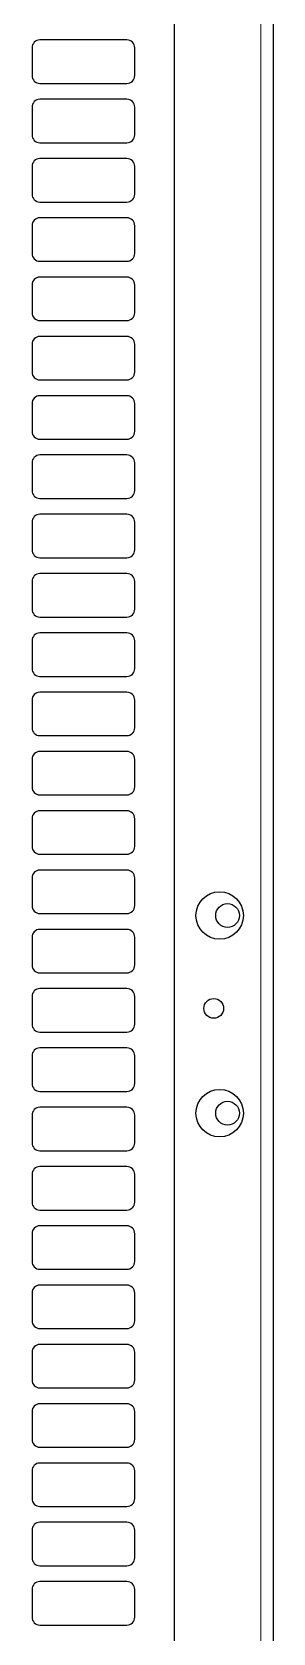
# Model space of a CAD drawing. Header units: millimetres. Extents: x -664 to 840, y 378 to 2003.
# Drawn here: x 714.2 to 775.2, y 1203.4 to 1608.4 of the extents above; entities that cross this region are included whole.
import ezdxf

# ---------------------------------------------------------------- set-up
doc = ezdxf.new("R2010")
doc.units = ezdxf.units.MM

msp = doc.modelspace()

# ---------------------------------------------------------------- linework, layer by layer
at = {"color": 7, "linetype": 'Continuous', "lineweight": 25}
for p, q in [((775.19, 1826.39), (775.19, 543.39)), ((750.19, 1797.19), (750.19, 543.39)), ((714.19, 1604.39), (714.19, 1597.39)), ((738.19, 1606.39), (716.19, 1606.39)), ((740.19, 1597.39), (740.19, 1604.39)), ((716.19, 1595.39), (738.19, 1595.39)), ((714.19, 1589.39), (714.19, 1582.39)), ((738.19, 1591.39), (716.19, 1591.39)), ((740.19, 1582.39), (740.19, 1589.39)), ((716.19, 1580.39), (738.19, 1580.39)), ((738.19, 1576.39), (716.19, 1576.39)), ((714.19, 1574.39), (714.19, 1567.39)), ((740.19, 1567.39), (740.19, 1574.39)), ((716.19, 1565.39), (738.19, 1565.39)), ((714.19, 1559.39), (714.19, 1552.39)), ((738.19, 1561.39), (716.19, 1561.39)), ((740.19, 1552.39), (740.19, 1559.39)), ((716.19, 1550.39), (738.19, 1550.39)), ((714.19, 1544.39), (714.19, 1537.39)), ((738.19, 1546.39), (716.19, 1546.39)), ((740.19, 1537.39), (740.19, 1544.39)), ((716.19, 1535.39), (738.19, 1535.39)), ((738.19, 1531.39), (716.19, 1531.39)), ((714.19, 1529.39), (714.19, 1522.39)), ((740.19, 1522.39), (740.19, 1529.39)), ((716.19, 1520.39), (738.19, 1520.39)), ((738.19, 1516.39), (716.19, 1516.39)), ((714.19, 1514.39), (714.19, 1507.39)), ((740.19, 1507.39), (740.19, 1514.39)), ((716.19, 1505.39), (738.19, 1505.39)), ((714.19, 1499.39), (714.19, 1492.39)), ((738.19, 1501.39), (716.19, 1501.39)), ((740.19, 1492.39), (740.19, 1499.39)), ((716.19, 1490.39), (738.19, 1490.39)), ((738.19, 1486.39), (716.19, 1486.39)), ((714.19, 1484.39), (714.19, 1477.39)), ((740.19, 1477.39), (740.19, 1484.39)), ((716.19, 1475.39), (738.19, 1475.39)), ((738.19, 1471.39), (716.19, 1471.39)), ((714.19, 1469.39), (714.19, 1462.39)), ((740.19, 1462.39), (740.19, 1469.39)), ((716.19, 1460.39), (738.19, 1460.39)), ((714.19, 1454.39), (714.19, 1447.39)), ((738.19, 1456.39), (716.19, 1456.39)), ((740.19, 1447.39), (740.19, 1454.39)), ((716.19, 1445.39), (738.19, 1445.39)), ((714.19, 1439.39), (714.19, 1432.39)), ((738.19, 1441.39), (716.19, 1441.39)), ((740.19, 1432.39), (740.19, 1439.39)), ((716.19, 1430.39), (738.19, 1430.39)), ((738.19, 1426.39), (716.19, 1426.39)), ((714.19, 1424.39), (714.19, 1417.39)), ((740.19, 1417.39), (740.19, 1424.39)), ((716.19, 1415.39), (738.19, 1415.39)), ((738.19, 1411.39), (716.19, 1411.39)), ((714.19, 1409.39), (714.19, 1402.39)), ((740.19, 1402.39), (740.19, 1409.39)), ((716.19, 1400.39), (738.19, 1400.39)), ((714.19, 1394.39), (714.19, 1387.39)), ((738.19, 1396.39), (716.19, 1396.39)), ((740.19, 1387.39), (740.19, 1394.39)), ((716.19, 1385.39), (738.19, 1385.39)), ((738.19, 1381.39), (716.19, 1381.39)), ((714.19, 1379.39), (714.19, 1372.39)), ((740.19, 1372.39), (740.19, 1379.39)), ((716.19, 1370.39), (738.19, 1370.39)), ((738.19, 1366.39), (716.19, 1366.39)), ((714.19, 1364.39), (714.19, 1357.39)), ((740.19, 1357.39), (740.19, 1364.39)), ((716.19, 1355.39), (738.19, 1355.39)), ((714.19, 1349.39), (714.19, 1342.39)), ((738.19, 1351.39), (716.19, 1351.39)), ((740.19, 1342.39), (740.19, 1349.39)), ((716.19, 1340.39), (738.19, 1340.39)), ((714.19, 1334.39), (714.19, 1327.39)), ((738.19, 1336.39), (716.19, 1336.39)), ((740.19, 1327.39), (740.19, 1334.39)), ((716.19, 1325.39), (738.19, 1325.39)), ((738.19, 1321.39), (716.19, 1321.39)), ((714.19, 1319.39), (714.19, 1312.39)), ((740.19, 1312.39), (740.19, 1319.39)), ((716.19, 1310.39), (738.19, 1310.39)), ((714.19, 1304.39), (714.19, 1297.39)), ((738.19, 1306.39), (716.19, 1306.39)), ((740.19, 1297.39), (740.19, 1304.39)), ((716.19, 1295.39), (738.19, 1295.39)), ((714.19, 1289.39), (714.19, 1282.39)), ((738.19, 1291.39), (716.19, 1291.39)), ((740.19, 1282.39), (740.19, 1289.39)), ((716.19, 1280.39), (738.19, 1280.39)), ((738.19, 1276.39), (716.19, 1276.39)), ((714.19, 1274.39), (714.19, 1267.39)), ((740.19, 1267.39), (740.19, 1274.39)), ((716.19, 1265.39), (738.19, 1265.39)), ((738.19, 1261.39), (716.19, 1261.39)), ((714.19, 1259.39), (714.19, 1252.39)), ((740.19, 1252.39), (740.19, 1259.39)), ((716.19, 1250.39), (738.19, 1250.39)), ((714.19, 1244.39), (714.19, 1237.39)), ((738.19, 1246.39), (716.19, 1246.39)), ((740.19, 1237.39), (740.19, 1244.39)), ((716.19, 1235.39), (738.19, 1235.39)), ((738.19, 1231.39), (716.19, 1231.39)), ((714.19, 1229.39), (714.19, 1222.39)), ((740.19, 1222.39), (740.19, 1229.39)), ((716.19, 1220.39), (738.19, 1220.39)), ((738.19, 1216.39), (716.19, 1216.39)), ((714.19, 1214.39), (714.19, 1207.39)), ((740.19, 1207.39), (740.19, 1214.39)), ((716.19, 1205.39), (738.19, 1205.39))]:
    msp.add_line(p, q, dxfattribs=at)
at = {"color": 8, "linetype": 'Continuous', "lineweight": 18}
msp.add_line((772.09, 1797.19), (772.09, 543.39), dxfattribs=at)
at = {"color": 7, "linetype": 'Continuous', "lineweight": 25}
for centre, radius in [((761.69, 1384.89), 6), ((763.69, 1384.89), 3), ((760.19, 1361.39), 2.5), ((761.69, 1334.89), 6), ((763.69, 1334.89), 3)]:
    msp.add_circle(centre, radius, dxfattribs=at)
for centre, start, end in [((716.19, 1604.39), 90, 180), ((738.19, 1604.39), 0, 90), ((716.19, 1597.39), 180, 270), ((738.19, 1597.39), 270, 0), ((716.19, 1589.39), 90, 180), ((738.19, 1589.39), 0, 90), ((716.19, 1582.39), 180, 270), ((738.19, 1582.39), 270, 0), ((716.19, 1574.39), 90, 180), ((738.19, 1574.39), 0, 90), ((716.19, 1567.39), 180, 270), ((738.19, 1567.39), 270, 0), ((716.19, 1559.39), 90, 180), ((738.19, 1559.39), 0, 90), ((716.19, 1552.39), 180, 270), ((738.19, 1552.39), 270, 0), ((716.19, 1544.39), 90, 180), ((738.19, 1544.39), 0, 90), ((716.19, 1537.39), 180, 270), ((738.19, 1537.39), 270, 0), ((716.19, 1529.39), 90, 180), ((738.19, 1529.39), 0, 90), ((716.19, 1522.39), 180, 270), ((738.19, 1522.39), 270, 0), ((716.19, 1514.39), 90, 180), ((738.19, 1514.39), 0, 90), ((716.19, 1507.39), 180, 270), ((738.19, 1507.39), 270, 0), ((716.19, 1499.39), 90, 180), ((738.19, 1499.39), 0, 90), ((716.19, 1492.39), 180, 270), ((738.19, 1492.39), 270, 0), ((716.19, 1484.39), 90, 180), ((738.19, 1484.39), 0, 90), ((716.19, 1477.39), 180, 270), ((738.19, 1477.39), 270, 0), ((716.19, 1469.39), 90, 180), ((738.19, 1469.39), 0, 90), ((716.19, 1462.39), 180, 270), ((738.19, 1462.39), 270, 0), ((716.19, 1454.39), 90, 180), ((738.19, 1454.39), 0, 90), ((716.19, 1447.39), 180, 270), ((738.19, 1447.39), 270, 0), ((716.19, 1439.39), 90, 180), ((738.19, 1439.39), 0, 90), ((716.19, 1432.39), 180, 270), ((738.19, 1432.39), 270, 0), ((716.19, 1424.39), 90, 180), ((738.19, 1424.39), 0, 90), ((716.19, 1417.39), 180, 270), ((738.19, 1417.39), 270, 0), ((716.19, 1409.39), 90, 180), ((738.19, 1409.39), 0, 90), ((716.19, 1402.39), 180, 270), ((738.19, 1402.39), 270, 0), ((716.19, 1394.39), 90, 180), ((738.19, 1394.39), 0, 90), ((716.19, 1387.39), 180, 270), ((738.19, 1387.39), 270, 0), ((716.19, 1379.39), 90, 180), ((738.19, 1379.39), 0, 90), ((716.19, 1372.39), 180, 270), ((738.19, 1372.39), 270, 0), ((716.19, 1364.39), 90, 180), ((738.19, 1364.39), 0, 90), ((716.19, 1357.39), 180, 270), ((738.19, 1357.39), 270, 0), ((716.19, 1349.39), 90, 180), ((738.19, 1349.39), 0, 90), ((716.19, 1342.39), 180, 270), ((738.19, 1342.39), 270, 0), ((716.19, 1334.39), 90, 180), ((738.19, 1334.39), 0, 90), ((716.19, 1327.39), 180, 270), ((738.19, 1327.39), 270, 0), ((716.19, 1319.39), 90, 180), ((738.19, 1319.39), 0, 90), ((716.19, 1312.39), 180, 270), ((738.19, 1312.39), 270, 0), ((716.19, 1304.39), 90, 180), ((738.19, 1304.39), 0, 90), ((716.19, 1297.39), 180, 270), ((738.19, 1297.39), 270, 0), ((716.19, 1289.39), 90, 180), ((738.19, 1289.39), 0, 90), ((716.19, 1282.39), 180, 270), ((738.19, 1282.39), 270, 0), ((716.19, 1274.39), 90, 180), ((738.19, 1274.39), 0, 90), ((716.19, 1267.39), 180, 270), ((738.19, 1267.39), 270, 0), ((716.19, 1259.39), 90, 180), ((738.19, 1259.39), 0, 90), ((716.19, 1252.39), 180, 270), ((738.19, 1252.39), 270, 0), ((716.19, 1244.39), 90, 180), ((738.19, 1244.39), 0, 90), ((716.19, 1237.39), 180, 270), ((738.19, 1237.39), 270, 0), ((716.19, 1229.39), 90, 180), ((738.19, 1229.39), 0, 90), ((716.19, 1222.39), 180, 270), ((738.19, 1222.39), 270, 0), ((716.19, 1214.39), 90, 180), ((738.19, 1214.39), 0, 90), ((716.19, 1207.39), 180, 270), ((738.19, 1207.39), 270, 0)]:
    msp.add_arc(centre, 2, start, end, dxfattribs=at)

doc.saveas('drawing.dxf')
